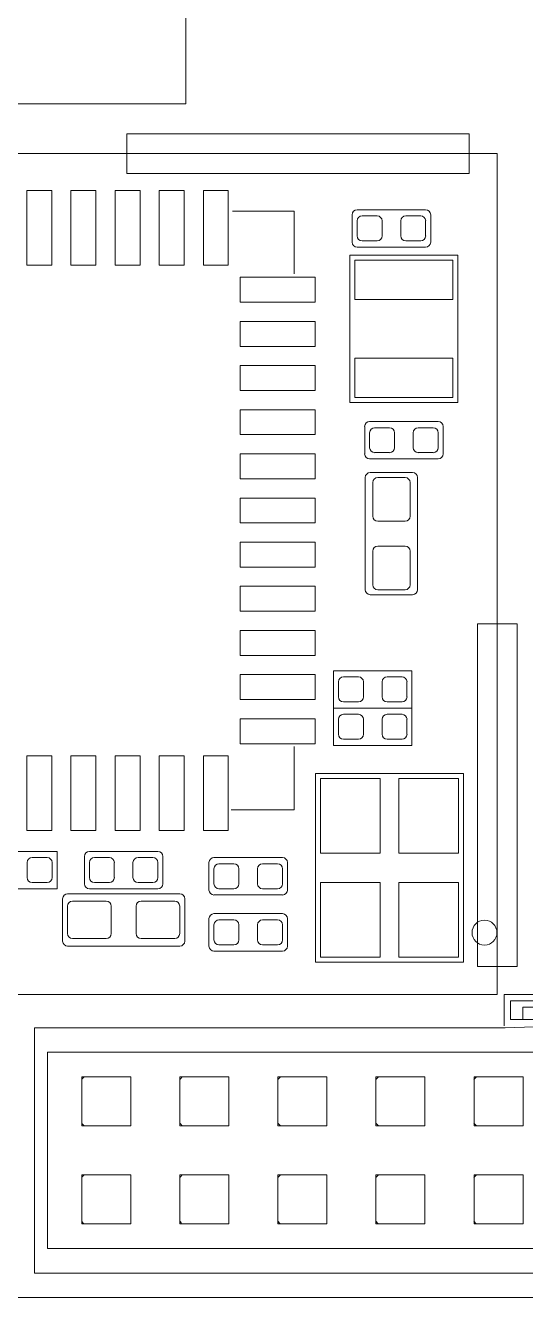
# Model space of a CAD drawing. Extents: x 14416 to 15769, y -3933 to -3562.
# Drawn here: x 14548.95 to 14559.15, y -3880.12 to -3854.19 of the extents above; entities that cross this region are included whole.
import ezdxf

# ---------------------------------------------------------------- set-up
doc = ezdxf.new("R2010")
doc.units = 0
doc.header["$LTSCALE"] = 3
doc.layers.get('0').update_dxf_attribs({"color": 2, "linetype": 'CONTINUOUS', "lineweight": 9})

msp = doc.modelspace()

# ---------------------------------------------------------------- linework, layer by layer
at = {"color": 1, "linetype": 'Continuous'}
for p, q in [((14552.224, -3821.497), (14552.224, -3855.787)), ((14552.224, -3855.787), (14506.377, -3855.787)), ((14558.574, -3856.803), (14539.905, -3856.803)), ((14558.574, -3873.948), (14558.574, -3856.803)), ((14547.525, -3873.948), (14558.574, -3873.948))]:
    msp.add_line(p, q, dxfattribs=at)
at = {"color": 6, "linetype": 'Continuous'}
for p, q in [((14551.017, -3857.21), (14551.017, -3856.397)), ((14551.017, -3856.397), (14558.002, -3856.397)), ((14558.002, -3856.397), (14558.002, -3857.21)), ((14558.002, -3857.21), (14551.017, -3857.21)), ((14548.979, -3859.078), (14548.979, -3857.554)), ((14548.979, -3857.554), (14549.487, -3857.554)), ((14549.487, -3857.554), (14549.487, -3859.078)), ((14549.879, -3859.078), (14549.879, -3857.554)), ((14549.879, -3857.554), (14550.387, -3857.554)), ((14550.387, -3857.554), (14550.387, -3859.078)), ((14550.779, -3859.078), (14550.779, -3857.554)), ((14550.779, -3857.554), (14551.287, -3857.554)), ((14551.287, -3857.554), (14551.287, -3859.078)), ((14551.679, -3859.078), (14551.679, -3857.554)), ((14551.679, -3857.554), (14552.187, -3857.554)), ((14552.187, -3857.554), (14552.187, -3859.078)), ((14552.579, -3859.078), (14552.579, -3857.554)), ((14552.579, -3857.554), (14553.087, -3857.554)), ((14553.087, -3857.554), (14553.087, -3859.078)), ((14555.818, -3858.073), (14556.123, -3858.073)), ((14556.707, -3858.073), (14557.012, -3858.073)), ((14555.716, -3858.48), (14555.716, -3858.175)), ((14556.224, -3858.175), (14556.224, -3858.48)), ((14556.605, -3858.48), (14556.605, -3858.175)), ((14557.113, -3858.175), (14557.113, -3858.48)), ((14556.123, -3858.581), (14555.818, -3858.581)), ((14557.012, -3858.581), (14556.707, -3858.581)), ((14549.487, -3859.078), (14548.979, -3859.078)), ((14550.387, -3859.078), (14549.879, -3859.078)), ((14551.287, -3859.078), (14550.779, -3859.078)), ((14552.187, -3859.078), (14551.679, -3859.078)), ((14553.087, -3859.078), (14552.579, -3859.078)), ((14555.669, -3859.775), (14555.669, -3858.975)), ((14555.669, -3858.975), (14557.669, -3858.975)), ((14557.669, -3858.975), (14557.669, -3859.775)), ((14553.332, -3859.832), (14553.332, -3859.324)), ((14553.332, -3859.324), (14554.856, -3859.324)), ((14554.856, -3859.324), (14554.856, -3859.832)), ((14554.856, -3859.832), (14553.332, -3859.832)), ((14557.669, -3859.775), (14555.669, -3859.775)), ((14553.332, -3860.732), (14553.332, -3860.224)), ((14553.332, -3860.224), (14554.856, -3860.224)), ((14554.856, -3860.224), (14554.856, -3860.732)), ((14554.856, -3860.732), (14553.332, -3860.732)), ((14553.332, -3861.632), (14553.332, -3861.124)), ((14553.332, -3861.124), (14554.856, -3861.124)), ((14554.856, -3861.124), (14554.856, -3861.632)), ((14555.669, -3861.775), (14555.669, -3860.975)), ((14555.669, -3860.975), (14557.669, -3860.975)), ((14557.669, -3860.975), (14557.669, -3861.775)), ((14554.856, -3861.632), (14553.332, -3861.632)), ((14557.669, -3861.775), (14555.669, -3861.775)), ((14553.332, -3862.532), (14553.332, -3862.024)), ((14553.332, -3862.024), (14554.856, -3862.024)), ((14554.856, -3862.024), (14554.856, -3862.532)), ((14555.97, -3862.798), (14555.97, -3862.493)), ((14556.072, -3862.391), (14556.377, -3862.391)), ((14556.478, -3862.493), (14556.478, -3862.798)), ((14556.859, -3862.798), (14556.859, -3862.493)), ((14556.961, -3862.391), (14557.266, -3862.391)), ((14557.367, -3862.493), (14557.367, -3862.798)), ((14554.856, -3862.532), (14553.332, -3862.532)), ((14553.332, -3863.432), (14553.332, -3862.924)), ((14553.332, -3862.924), (14554.856, -3862.924)), ((14554.856, -3862.924), (14554.856, -3863.432)), ((14556.377, -3862.899), (14556.072, -3862.899)), ((14557.266, -3862.899), (14556.961, -3862.899)), ((14554.856, -3863.432), (14553.332, -3863.432)), ((14556.034, -3864.195), (14556.034, -3863.509)), ((14556.135, -3863.407), (14556.694, -3863.407)), ((14556.796, -3863.509), (14556.796, -3864.195)), ((14553.332, -3864.332), (14553.332, -3863.824)), ((14553.332, -3863.824), (14554.856, -3863.824)), ((14554.856, -3863.824), (14554.856, -3864.332)), ((14556.694, -3864.296), (14556.135, -3864.296)), ((14554.856, -3864.332), (14553.332, -3864.332)), ((14553.332, -3865.232), (14553.332, -3864.724)), ((14553.332, -3864.724), (14554.856, -3864.724)), ((14554.856, -3864.724), (14554.856, -3865.232)), ((14556.135, -3864.804), (14556.694, -3864.804)), ((14556.034, -3865.592), (14556.034, -3864.906)), ((14556.796, -3864.906), (14556.796, -3865.592)), ((14554.856, -3865.232), (14553.332, -3865.232)), ((14553.332, -3866.132), (14553.332, -3865.624)), ((14553.332, -3865.624), (14554.856, -3865.624)), ((14554.856, -3865.624), (14554.856, -3866.132)), ((14556.694, -3865.693), (14556.135, -3865.693)), ((14554.856, -3866.132), (14553.332, -3866.132)), ((14553.332, -3867.032), (14553.332, -3866.524)), ((14553.332, -3866.524), (14554.856, -3866.524)), ((14554.856, -3866.524), (14554.856, -3867.032)), ((14558.167, -3873.377), (14558.167, -3866.392)), ((14558.167, -3866.392), (14558.98, -3866.392)), ((14558.98, -3866.392), (14558.98, -3873.377)), ((14554.856, -3867.032), (14553.332, -3867.032)), ((14553.332, -3867.932), (14553.332, -3867.424)), ((14553.332, -3867.424), (14554.856, -3867.424)), ((14554.856, -3867.424), (14554.856, -3867.932)), ((14555.335, -3867.878), (14555.335, -3867.573)), ((14555.437, -3867.471), (14555.742, -3867.471)), ((14555.843, -3867.573), (14555.843, -3867.878)), ((14556.224, -3867.878), (14556.224, -3867.573)), ((14556.326, -3867.471), (14556.631, -3867.471)), ((14556.732, -3867.573), (14556.732, -3867.878)), ((14554.856, -3867.932), (14553.332, -3867.932)), ((14555.742, -3867.979), (14555.437, -3867.979)), ((14556.631, -3867.979), (14556.326, -3867.979)), ((14553.332, -3868.832), (14553.332, -3868.324)), ((14553.332, -3868.324), (14554.856, -3868.324)), ((14554.856, -3868.324), (14554.856, -3868.832)), ((14555.335, -3868.64), (14555.335, -3868.335)), ((14555.437, -3868.233), (14555.742, -3868.233)), ((14555.843, -3868.335), (14555.843, -3868.64)), ((14556.224, -3868.64), (14556.224, -3868.335)), ((14556.326, -3868.233), (14556.631, -3868.233)), ((14556.732, -3868.335), (14556.732, -3868.64)), ((14554.856, -3868.832), (14553.332, -3868.832)), ((14555.742, -3868.741), (14555.437, -3868.741)), ((14556.631, -3868.741), (14556.326, -3868.741)), ((14548.979, -3870.601), (14548.979, -3869.077)), ((14548.979, -3869.077), (14549.487, -3869.077)), ((14549.487, -3869.077), (14549.487, -3870.601)), ((14549.879, -3870.601), (14549.879, -3869.077)), ((14549.879, -3869.077), (14550.387, -3869.077)), ((14550.387, -3869.077), (14550.387, -3870.601)), ((14550.779, -3870.601), (14550.779, -3869.077)), ((14550.779, -3869.077), (14551.287, -3869.077)), ((14551.287, -3869.077), (14551.287, -3870.601)), ((14551.679, -3870.601), (14551.679, -3869.077)), ((14551.679, -3869.077), (14552.187, -3869.077)), ((14552.187, -3869.077), (14552.187, -3870.601)), ((14552.579, -3870.601), (14552.579, -3869.077)), ((14552.579, -3869.077), (14553.087, -3869.077)), ((14553.087, -3869.077), (14553.087, -3870.601)), ((14554.967, -3871.066), (14554.967, -3869.542)), ((14554.967, -3869.542), (14556.186, -3869.542)), ((14556.186, -3869.542), (14556.186, -3871.066)), ((14556.567, -3871.066), (14556.567, -3869.542)), ((14556.567, -3869.542), (14557.786, -3869.542)), ((14557.786, -3869.542), (14557.786, -3871.066)), ((14549.487, -3870.601), (14548.979, -3870.601)), ((14550.387, -3870.601), (14549.879, -3870.601)), ((14551.287, -3870.601), (14550.779, -3870.601)), ((14552.187, -3870.601), (14551.679, -3870.601)), ((14553.087, -3870.601), (14552.579, -3870.601)), ((14548.985, -3871.561), (14548.985, -3871.256)), ((14549.087, -3871.154), (14549.392, -3871.154)), ((14549.493, -3871.256), (14549.493, -3871.561)), ((14550.255, -3871.561), (14550.255, -3871.256)), ((14550.357, -3871.154), (14550.662, -3871.154)), ((14550.763, -3871.256), (14550.763, -3871.561)), ((14551.144, -3871.561), (14551.144, -3871.256)), ((14551.246, -3871.154), (14551.551, -3871.154)), ((14551.652, -3871.256), (14551.652, -3871.561)), ((14552.897, -3871.281), (14553.202, -3871.281)), ((14553.786, -3871.281), (14554.091, -3871.281)), ((14556.186, -3871.066), (14554.967, -3871.066)), ((14557.786, -3871.066), (14556.567, -3871.066)), ((14552.795, -3871.688), (14552.795, -3871.383)), ((14553.303, -3871.383), (14553.303, -3871.688)), ((14553.684, -3871.688), (14553.684, -3871.383)), ((14554.192, -3871.383), (14554.192, -3871.688)), ((14549.392, -3871.662), (14549.087, -3871.662)), ((14550.662, -3871.662), (14550.357, -3871.662)), ((14551.551, -3871.662), (14551.246, -3871.662)), ((14553.202, -3871.789), (14552.897, -3871.789)), ((14554.091, -3871.789), (14553.786, -3871.789)), ((14554.967, -3873.186), (14554.967, -3871.662)), ((14554.967, -3871.662), (14556.186, -3871.662)), ((14556.186, -3871.662), (14556.186, -3873.186)), ((14556.567, -3873.186), (14556.567, -3871.662)), ((14556.567, -3871.662), (14557.786, -3871.662)), ((14557.786, -3871.662), (14557.786, -3873.186)), ((14549.912, -3872.043), (14550.598, -3872.043)), ((14551.309, -3872.043), (14551.995, -3872.043)), ((14549.811, -3872.704), (14549.811, -3872.145)), ((14550.7, -3872.145), (14550.7, -3872.704)), ((14551.208, -3872.704), (14551.208, -3872.145)), ((14552.097, -3872.145), (14552.097, -3872.704)), ((14552.795, -3872.831), (14552.795, -3872.526)), ((14552.897, -3872.424), (14553.202, -3872.424)), ((14553.303, -3872.526), (14553.303, -3872.831)), ((14553.684, -3872.831), (14553.684, -3872.526)), ((14553.786, -3872.424), (14554.091, -3872.424)), ((14554.192, -3872.526), (14554.192, -3872.831)), ((14550.598, -3872.805), (14549.912, -3872.805)), ((14551.995, -3872.805), (14551.309, -3872.805)), ((14553.202, -3872.932), (14552.897, -3872.932)), ((14554.091, -3872.932), (14553.786, -3872.932)), ((14556.186, -3873.186), (14554.967, -3873.186)), ((14557.786, -3873.186), (14556.567, -3873.186)), ((14558.98, -3873.377), (14558.167, -3873.377))]:
    msp.add_line(p, q, dxfattribs=at)
at = {"color": 5, "linetype": 'Continuous'}
for p, q in [((14553.176, -3857.978), (14554.433, -3857.978)), ((14554.433, -3857.978), (14554.433, -3859.256)), ((14555.615, -3858.048), (14555.615, -3858.607)), ((14557.113, -3857.946), (14555.716, -3857.946)), ((14557.215, -3858.607), (14557.215, -3858.048)), ((14555.716, -3858.708), (14557.113, -3858.708)), ((14555.567, -3861.877), (14555.567, -3858.874)), ((14555.567, -3858.874), (14557.77, -3858.874)), ((14557.77, -3858.874), (14557.77, -3861.877)), ((14557.77, -3861.877), (14555.567, -3861.877)), ((14555.869, -3862.925), (14555.869, -3862.366)), ((14555.97, -3862.264), (14557.367, -3862.264)), ((14557.469, -3862.366), (14557.469, -3862.925)), ((14557.367, -3863.026), (14555.97, -3863.026)), ((14555.881, -3865.693), (14555.881, -3863.407)), ((14555.983, -3863.306), (14556.847, -3863.306)), ((14556.948, -3863.407), (14556.948, -3865.693)), ((14556.847, -3865.795), (14555.983, -3865.795)), ((14555.234, -3867.344), (14555.234, -3868.868)), ((14556.834, -3867.344), (14555.234, -3867.344)), ((14556.834, -3868.868), (14556.834, -3867.344)), ((14555.234, -3868.106), (14556.834, -3868.106)), ((14554.433, -3868.89), (14554.433, -3870.178)), ((14555.234, -3868.868), (14556.834, -3868.868)), ((14554.866, -3873.288), (14554.866, -3869.441)), ((14554.866, -3869.441), (14557.888, -3869.441)), ((14557.888, -3869.441), (14557.888, -3873.288)), ((14554.433, -3870.178), (14553.147, -3870.178)), ((14549.595, -3871.027), (14547.995, -3871.027)), ((14549.595, -3871.789), (14549.595, -3871.027)), ((14550.255, -3871.027), (14551.652, -3871.027)), ((14550.154, -3871.688), (14550.154, -3871.129)), ((14551.754, -3871.129), (14551.754, -3871.688)), ((14552.694, -3871.815), (14552.694, -3871.256)), ((14552.795, -3871.154), (14554.192, -3871.154)), ((14554.294, -3871.256), (14554.294, -3871.815)), ((14547.995, -3871.789), (14549.595, -3871.789)), ((14551.652, -3871.789), (14550.255, -3871.789)), ((14549.709, -3872.856), (14549.709, -3871.993)), ((14549.811, -3871.891), (14552.097, -3871.891)), ((14552.198, -3871.993), (14552.198, -3872.856)), ((14554.192, -3871.916), (14552.795, -3871.916)), ((14552.795, -3872.297), (14554.192, -3872.297)), ((14552.694, -3872.958), (14552.694, -3872.399)), ((14554.294, -3872.399), (14554.294, -3872.958)), ((14552.097, -3872.958), (14549.811, -3872.958)), ((14554.192, -3873.059), (14552.795, -3873.059)), ((14557.888, -3873.288), (14554.866, -3873.288)), ((14558.717, -3873.948), (14558.717, -3874.583)), ((14560.622, -3873.948), (14558.717, -3873.948)), ((14558.844, -3874.075), (14558.844, -3874.456)), ((14560.495, -3874.075), (14558.844, -3874.075)), ((14559.098, -3874.456), (14559.098, -3874.202)), ((14559.098, -3874.202), (14560.241, -3874.202)), ((14549.137, -3874.623), (14549.137, -3879.623)), ((14558.737, -3874.623), (14549.137, -3874.623)), ((14559.987, -3874.583), (14558.737, -3874.623)), ((14560.114, -3874.456), (14558.844, -3874.456)), ((14549.137, -3879.623), (14560.137, -3879.623))]:
    msp.add_line(p, q, dxfattribs=at)
at = {"color": 7, "linetype": 'Continuous'}
for p, q in [((14549.399, -3875.123), (14549.399, -3879.123)), ((14559.799, -3875.123), (14549.399, -3875.123)), ((14550.099, -3875.623), (14550.099, -3876.623)), ((14551.099, -3875.623), (14550.099, -3875.623)), ((14551.099, -3876.623), (14551.099, -3875.623)), ((14552.099, -3875.623), (14552.099, -3876.623)), ((14553.099, -3875.623), (14552.099, -3875.623)), ((14553.099, -3876.623), (14553.099, -3875.623)), ((14554.099, -3875.623), (14554.099, -3876.623)), ((14555.099, -3875.623), (14554.099, -3875.623)), ((14555.099, -3876.623), (14555.099, -3875.623)), ((14556.099, -3875.623), (14556.099, -3876.623)), ((14557.099, -3875.623), (14556.099, -3875.623)), ((14557.099, -3876.623), (14557.099, -3875.623)), ((14558.099, -3875.623), (14558.099, -3876.623)), ((14559.099, -3875.623), (14558.099, -3875.623)), ((14559.099, -3876.623), (14559.099, -3875.623)), ((14550.099, -3876.623), (14551.099, -3876.623)), ((14552.099, -3876.623), (14553.099, -3876.623)), ((14554.099, -3876.623), (14555.099, -3876.623)), ((14556.099, -3876.623), (14557.099, -3876.623)), ((14558.099, -3876.623), (14559.099, -3876.623)), ((14550.099, -3877.623), (14550.099, -3878.623)), ((14551.099, -3877.623), (14550.099, -3877.623)), ((14551.099, -3878.623), (14551.099, -3877.623)), ((14552.099, -3877.623), (14552.099, -3878.623)), ((14553.099, -3877.623), (14552.099, -3877.623)), ((14553.099, -3878.623), (14553.099, -3877.623)), ((14554.099, -3877.623), (14554.099, -3878.623)), ((14555.099, -3877.623), (14554.099, -3877.623)), ((14555.099, -3878.623), (14555.099, -3877.623)), ((14556.099, -3877.623), (14556.099, -3878.623)), ((14557.099, -3877.623), (14556.099, -3877.623)), ((14557.099, -3878.623), (14557.099, -3877.623)), ((14558.099, -3877.623), (14558.099, -3878.623)), ((14559.099, -3877.623), (14558.099, -3877.623)), ((14559.099, -3878.623), (14559.099, -3877.623)), ((14550.099, -3878.623), (14551.099, -3878.623)), ((14552.099, -3878.623), (14553.099, -3878.623)), ((14554.099, -3878.623), (14555.099, -3878.623)), ((14556.099, -3878.623), (14557.099, -3878.623)), ((14558.099, -3878.623), (14559.099, -3878.623)), ((14559.799, -3879.123), (14549.399, -3879.123)), ((14507.599, -3880.123), (14574.899, -3880.123))]:
    msp.add_line(p, q, dxfattribs=at)
at = {"color": 5, "linetype": 'Continuous'}
msp.add_circle((14558.313, -3872.683), 0.254, dxfattribs=at)
for centre, start, end in [((14555.716, -3858.048), 90, 180), ((14557.113, -3858.048), 360, 90), ((14555.716, -3858.607), 180, 270), ((14557.113, -3858.607), 270, 0), ((14555.97, -3862.366), 90, 180), ((14557.367, -3862.366), 360, 90), ((14555.97, -3862.925), 180, 270), ((14557.367, -3862.925), 270, 0), ((14555.983, -3863.407), 90, 180), ((14556.847, -3863.407), 360, 90), ((14555.983, -3865.693), 180, 270), ((14556.847, -3865.693), 270, 0), ((14550.255, -3871.129), 90, 180), ((14551.652, -3871.129), 360, 90), ((14552.795, -3871.256), 90, 180), ((14554.192, -3871.256), 360, 90), ((14550.255, -3871.688), 180, 270), ((14551.652, -3871.688), 270, 0), ((14552.795, -3871.815), 180, 270), ((14554.192, -3871.815), 270, 0), ((14549.811, -3871.993), 90, 180), ((14552.097, -3871.993), 360, 90), ((14552.795, -3872.399), 90, 180), ((14554.192, -3872.399), 360, 90), ((14549.811, -3872.856), 180, 270), ((14552.097, -3872.856), 270, 0), ((14552.795, -3872.958), 180, 270), ((14554.192, -3872.958), 270, 0)]:
    msp.add_arc(centre, 0.102, start, end, dxfattribs=at)
at = {"color": 6, "linetype": 'Continuous'}
for centre, radius, start, end in [((14555.818, -3858.175), 0.102, 90, 180), ((14556.123, -3858.175), 0.102, 360, 90), ((14556.707, -3858.175), 0.102, 90, 180), ((14557.012, -3858.175), 0.102, 360, 90), ((14555.818, -3858.48), 0.102, 180, 270), ((14556.123, -3858.48), 0.102, 270, 0), ((14556.707, -3858.48), 0.102, 180, 270), ((14557.012, -3858.48), 0.102, 270, 0), ((14556.072, -3862.493), 0.102, 90, 180), ((14556.377, -3862.493), 0.102, 360, 90), ((14556.961, -3862.493), 0.102, 90, 180), ((14557.266, -3862.493), 0.102, 360, 90), ((14556.072, -3862.798), 0.102, 180, 270), ((14556.377, -3862.798), 0.102, 270, 0), ((14556.961, -3862.798), 0.102, 180, 270), ((14557.266, -3862.798), 0.102, 270, 0), ((14556.135, -3863.509), 0.102, 90, 180), ((14556.694, -3863.509), 0.102, 360, 90), ((14556.135, -3864.195), 0.102, 180, 270), ((14556.694, -3864.195), 0.102, 270, 0), ((14556.135, -3864.906), 0.102, 90, 180), ((14556.694, -3864.906), 0.102, 360, 90), ((14556.135, -3865.592), 0.102, 180, 270), ((14556.694, -3865.592), 0.102, 270, 0), ((14555.437, -3867.573), 0.102, 90, 180), ((14555.742, -3867.573), 0.102, 360, 90), ((14556.326, -3867.573), 0.102, 90, 180), ((14556.631, -3867.573), 0.102, 360, 90), ((14555.437, -3867.878), 0.102, 180, 270), ((14555.742, -3867.878), 0.102, 270, 0), ((14556.326, -3867.878), 0.102, 180, 270), ((14556.631, -3867.878), 0.102, 270, 0), ((14555.437, -3868.335), 0.102, 90, 180), ((14555.742, -3868.335), 0.102, 360, 90), ((14556.326, -3868.335), 0.102, 90, 180), ((14556.631, -3868.335), 0.102, 360, 90), ((14555.437, -3868.64), 0.102, 180, 270), ((14555.742, -3868.64), 0.102, 270, 0), ((14556.326, -3868.64), 0.102, 180, 270), ((14556.631, -3868.64), 0.102, 270, 0), ((14549.087, -3871.256), 0.102, 90, 180), ((14549.392, -3871.256), 0.102, 360, 90), ((14550.357, -3871.256), 0.102, 90, 180), ((14550.662, -3871.256), 0.102, 360, 90), ((14551.246, -3871.256), 0.102, 90, 180), ((14551.551, -3871.256), 0.102, 360, 90), ((14552.897, -3871.383), 0.102, 90, 180), ((14553.202, -3871.383), 0.102, 360, 90), ((14553.786, -3871.383), 0.102, 90, 180), ((14554.091, -3871.383), 0.102, 360, 90), ((14549.087, -3871.561), 0.102, 180, 270), ((14549.392, -3871.561), 0.102, 270, 0), ((14550.357, -3871.561), 0.102, 180, 270), ((14550.662, -3871.561), 0.102, 270, 0), ((14551.246, -3871.561), 0.102, 180, 270), ((14551.551, -3871.561), 0.102, 270, 0), ((14552.897, -3871.688), 0.102, 180, 270), ((14553.202, -3871.688), 0.102, 270, 0), ((14553.786, -3871.688), 0.102, 180, 270), ((14554.091, -3871.688), 0.102, 270, 0), ((14549.912, -3872.145), 0.102, 90, 180), ((14550.598, -3872.145), 0.102, 360, 90), ((14551.309, -3872.145), 0.102, 90, 180), ((14551.995, -3872.145), 0.102, 360, 90), ((14552.897, -3872.526), 0.102, 90, 180), ((14553.202, -3872.526), 0.102, 360, 90), ((14553.786, -3872.526), 0.102, 90, 180), ((14554.091, -3872.526), 0.102, 360, 90), ((14549.912, -3872.704), 0.102, 180, 270), ((14550.598, -3872.704), 0.102, 270, 0), ((14551.309, -3872.704), 0.102, 180, 270), ((14551.995, -3872.704), 0.102, 270, 0), ((14552.897, -3872.831), 0.102, 180, 270), ((14553.202, -3872.831), 0.102, 270, 0), ((14553.786, -3872.831), 0.102, 180, 270), ((14554.091, -3872.831), 0.102, 270, 0), ((14550.637, -3876.123), 0.699, 134.2739, 140.3828), ((14552.637, -3876.123), 0.699, 134.2739, 140.3828), ((14554.637, -3876.123), 0.699, 134.2739, 140.3828), ((14556.637, -3876.123), 0.699, 134.2739, 140.3828), ((14558.637, -3876.123), 0.699, 134.2739, 140.3828), ((14550.637, -3876.123), 0.699, 219.6172, 225.7261), ((14552.637, -3876.123), 0.699, 219.6172, 225.7261), ((14554.637, -3876.123), 0.699, 219.6172, 225.7261), ((14556.637, -3876.123), 0.699, 219.6172, 225.7261), ((14558.637, -3876.123), 0.699, 219.6172, 225.7261), ((14550.637, -3878.123), 0.699, 134.2739, 140.3828), ((14552.637, -3878.123), 0.699, 134.2739, 140.3828), ((14554.637, -3878.123), 0.699, 134.2739, 140.3828), ((14556.637, -3878.123), 0.699, 134.2739, 140.3828), ((14558.637, -3878.123), 0.699, 134.2739, 140.3828), ((14550.637, -3878.123), 0.699, 219.6172, 225.7261), ((14552.637, -3878.123), 0.699, 219.6172, 225.7261), ((14554.637, -3878.123), 0.699, 219.6172, 225.7261), ((14556.637, -3878.123), 0.699, 219.6172, 225.7261), ((14558.637, -3878.123), 0.699, 219.6172, 225.7261)]:
    msp.add_arc(centre, radius, start, end, dxfattribs=at)

doc.saveas('drawing.dxf')
